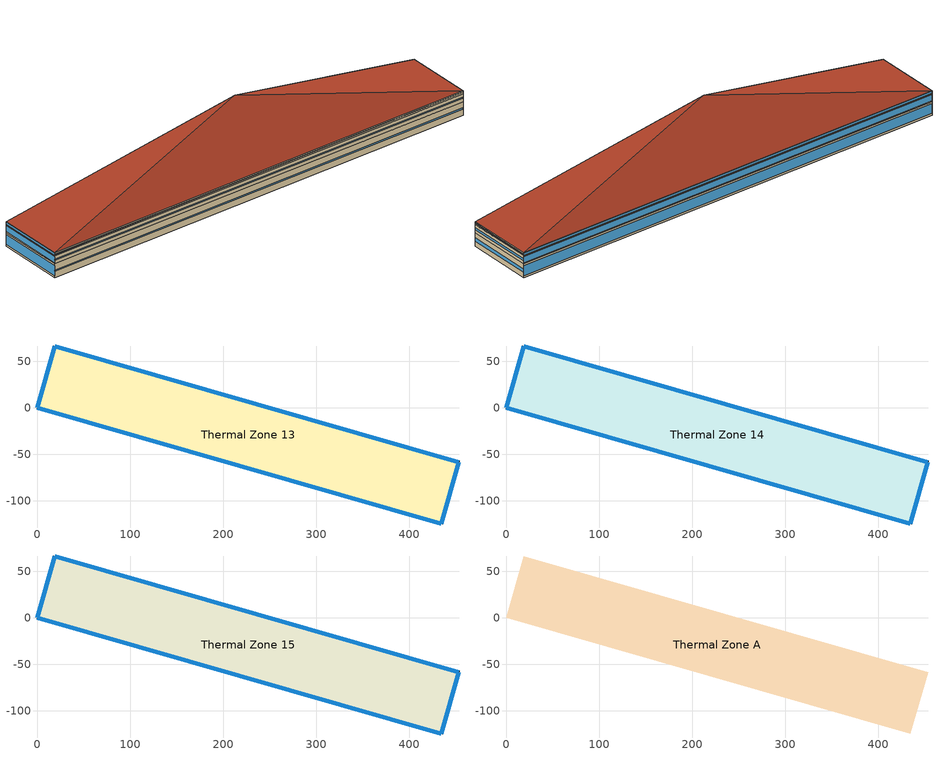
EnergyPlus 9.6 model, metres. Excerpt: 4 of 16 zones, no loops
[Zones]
Thermal Zone 13
 floor to Thermal Zone 12 (Interior Floor): 0,0 18.92,65.98 453.74,-58.7 434.82,-124.68 z88.94
 wall outside (Ext Wall): 453.74,-58.7 18.92,65.98 0,0 434.82,-124.68 453.74,-58.7 z88.94:102.73
 window (Ext Window): 453.73,-58.7 18.93,65.98 z90.8:100.87; 0.01,0 434.81,-124.68 z95.15:96.52; 18.92,65.97 0,0.01 z90.87:100.8; 434.82,-124.67 453.73,-58.71 z94.18:97.49
Thermal Zone 14
 floor to Thermal Zone 13 (Interior Floor): 0,0 18.92,65.98 453.74,-58.7 434.82,-124.68 z102.73
 wall outside (Ext Wall): 453.74,-58.7 18.92,65.98 0,0 434.82,-124.68 453.74,-58.7 z102.73:110.85
 window (Ext Window): 453.73,-58.7 18.93,65.98 z103.83:109.75; 0.01,0 434.81,-124.68 z106.38:107.2; 18.92,65.97 0,0.01 z103.87:109.71; 434.82,-124.67 453.73,-58.71 z105.82:107.76
Thermal Zone 15
 floor to Thermal Zone 14 (Interior Floor): 0,0 18.92,65.98 453.74,-58.7 434.82,-124.68 z110.85
 wall outside (Ext Wall): 453.74,-58.7 18.92,65.98 0,0 434.82,-124.68 453.74,-58.7 z110.85:113.79
 window (Ext Window): 453.73,-58.7 18.93,65.98 z111.25:113.39; 0.01,0 434.81,-124.68 z112.17:112.47; 18.92,65.97 0,0.01 z111.26:113.38; 434.82,-124.67 453.73,-58.71 z111.97:112.67
Thermal Zone A
 floor to Thermal Zone 15 (Interior Floor): 0,0 18.92,65.98 453.74,-58.7 434.82,-124.68 z113.79
 roof outside (Ext Roof): 453.74,-58.7,113.79 18.92,65.98,113.79 226.87,-29.35,175.22; 0,0,113.79 434.82,-124.68,113.79 226.87,-29.35,175.22; 18.92,65.98,113.79 0,0,113.79 226.87,-29.35,175.22; 434.82,-124.68,113.79 453.74,-58.7,113.79 226.87,-29.35,175.22
[Building]
Building 1: North Axis {deg}=-0
[Site:Location]
Washington Dc Dulles IntL Ar: Latitude {deg}=38.98; Longitude {deg}=-77.47; Time Zone {hr}=-5; Elevation {m}=82
[SizingPeriod:DesignDay] Month=7; Day of Month=21; Day Type=SummerDesignDay; Daily Dry-Bulb Temperature Range {deltaC}=14.4; Dry-Bulb Temperature Range Modifier Type=DefaultMultipliers; Barometric Pressure {Pa}=86790; Wind Speed {m/s}=5; Wind Direction {deg}=340; Rain Indicator=No; Snow Indicator=No; Daylight Saving Time Indicator=No; Solar Model Indicator=ASHRAETau; ASHRAE Clear Sky Optical Depth for Beam Irradiance (taub)=0.339; ASHRAE Clear Sky Optical Depth for Diffuse Irradiance (taud)=2.366; Begin Environment Reset Mode=FullResetAtBeginEnvironment
Name | Maximum Dry-Bulb Temperature {C} | Humidity Condition Type | Wetbulb or DewPoint at Maximum Dry-Bulb {C} | Enthalpy at Maximum Dry-Bulb {J/kg}
SALT-LAKE-CITY-IAP Ann Clg .4% Condns DB=>MWB | 36.5 | Wetbulb | 17.1
SALT-LAKE-CITY-IAP Ann Clg .4% Condns DP=>MDB | 22.5 | Dewpoint | 15.6
SALT-LAKE-CITY-IAP Ann Clg .4% Condns Enth=>MDB | 30.8 | Enthalpy |  | 59300
SALT-LAKE-CITY-IAP Ann Clg .4% Condns WB=>MDB | 31.2 | Wetbulb | 19
[Material] Thermal Absorptance=0.9
Name | Roughness | Thickness m | Conductivity W/m-K | Density kg/m3 | Specific Heat J/kg-K | Solar Absorptance | Visible Absorptance
wall concrete | MediumRough | 0.398 | 0.5 | 2243 | 837 | 0.65 | 0.65
roof concrete | MediumRough | 0.401 | 0.5 | 2243 | 837 | 0.65 | 0.65
Wall Insulation [37] | MediumRough | 0.0681 | 0.0432 | 91 | 837 | 0.5 | 0.5
Roof Insulation [25] | MediumRough | 0.263 | 0.049 | 265 | 836.8 | 0.7 | 0.7
F16 Acoustic tile | MediumSmooth | 0.0191 | 0.06 | 368 | 590 | 0.3 | 0.3
M11 100mm lightweight concrete | MediumRough | 0.1016 | 0.53 | 1280 | 840 | 0.5 | 0.5
[Material:AirGap]
F05 Ceiling air space resistance: Thermal Resistance m2-K/W=0.18
[WindowMaterial:SimpleGlazingSystem]
Window Material Simple Glazing System: U-Factor W/m2-K=1.51; Solar Heat Gain Coefficient=0.25
[Construction]
Ext Roof: roof concrete, Roof Insulation [25]
Ext Wall: wall concrete, Wall Insulation [37]
Ext Window: Window Material Simple Glazing System
Interior Floor: F16 Acoustic tile, F05 Ceiling air space resistance, M11 100mm lightweight concrete
[Zone]
Thermal Zone 13: 16, 0, 0, 88.94, , 1, , , , , , Yes
Thermal Zone 14: 16, 0, 0, 102.73, , 1, , , , , , Yes
Thermal Zone 15: 16, 0, 0, 110.85, , 1, , , , , , Yes
Thermal Zone A: 16, 0, 0, 113.79, , 1, , , , , , No
